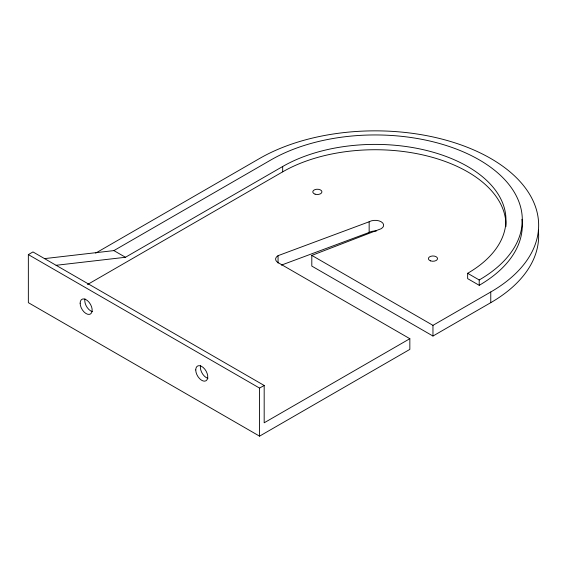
<?xml version="1.0" encoding="UTF-8"?>
<svg xmlns="http://www.w3.org/2000/svg" width="567" height="567" viewBox="0 0 567 567"><rect width="100%" height="100%" fill="white"/><g stroke="black" fill="none" stroke-linecap="round" stroke-linejoin="round"><path stroke-width="0.85" d="M28.35 254.604L32.971 251.939L264.179 385.461L264.179 422.798L409.842 338.705L409.842 349.385L259.558 436.151L28.35 302.665L28.35 254.604L259.558 388.09L264.179 385.461M95.667 253.116L259.558 158.498A163.487 94.391 0 0 1 490.767 158.498A163.487 94.391 0 0 1 490.767 291.984L490.767 302.665L432.961 336.033L311.807 266.086L311.807 255.405L381.173 228.714A8.498 4.912 0 0 0 381.173 221.768A8.498 4.912 0 0 0 369.152 221.768L278.057 255.674L278.057 263.067M44.538 258.616L113.896 250.6L271.118 159.83A147.136 84.951 0 0 1 479.207 159.83A147.136 84.951 0 0 1 479.207 279.97L479.207 285.307L467.647 278.638L467.647 273.294A130.793 75.51 0 0 0 467.647 166.507A130.793 75.51 0 0 0 282.678 166.507L125.456 257.276L56.098 265.292M87.481 284.542L282.678 171.844A130.793 75.51 0 0 1 426.264 155.734A130.793 75.51 0 0 1 505.934 226.559M311.807 255.405L432.961 325.352L490.767 291.984M281.367 265.122L369.152 232.449A8.498 4.912 0 0 1 376.304 231.053M467.647 273.294L479.207 279.97M409.842 338.705L278.057 262.613A8.498 4.912 0 0 1 278.057 255.674M113.896 250.6L125.456 257.276M432.961 325.352L432.961 336.033M369.152 221.768L369.152 232.449M282.678 166.507L282.678 171.844M259.558 388.09L259.558 436.151M538.345 230.159A163.487 94.391 0 0 1 490.767 302.665M92.329 311.602A8.498 4.912 60 0 1 84.972 298.852M207.933 378.345A8.498 4.912 60 0 1 200.576 365.595M521.945 219.316A147.136 84.951 0 0 1 479.207 285.307M195.743 369.939A8.498 4.912 60 0 0 204.765 381.159A8.498 4.912 60 0 0 204.765 369.131A8.498 4.912 60 0 0 195.743 369.939M80.138 303.196A8.498 4.912 60 0 0 89.161 314.416A8.498 4.912 60 0 0 89.161 302.388A8.498 4.912 60 0 0 80.138 303.196M315.068 194.155A4.579 2.644 0 0 0 321.936 191.866A4.579 2.644 0 0 0 315.068 189.576A4.579 2.644 0 0 0 315.068 194.155M430.672 260.898A4.579 2.644 0 0 0 437.54 258.609A4.579 2.644 0 0 0 430.672 256.327A4.579 2.644 0 0 0 430.672 260.898"/></g></svg>
